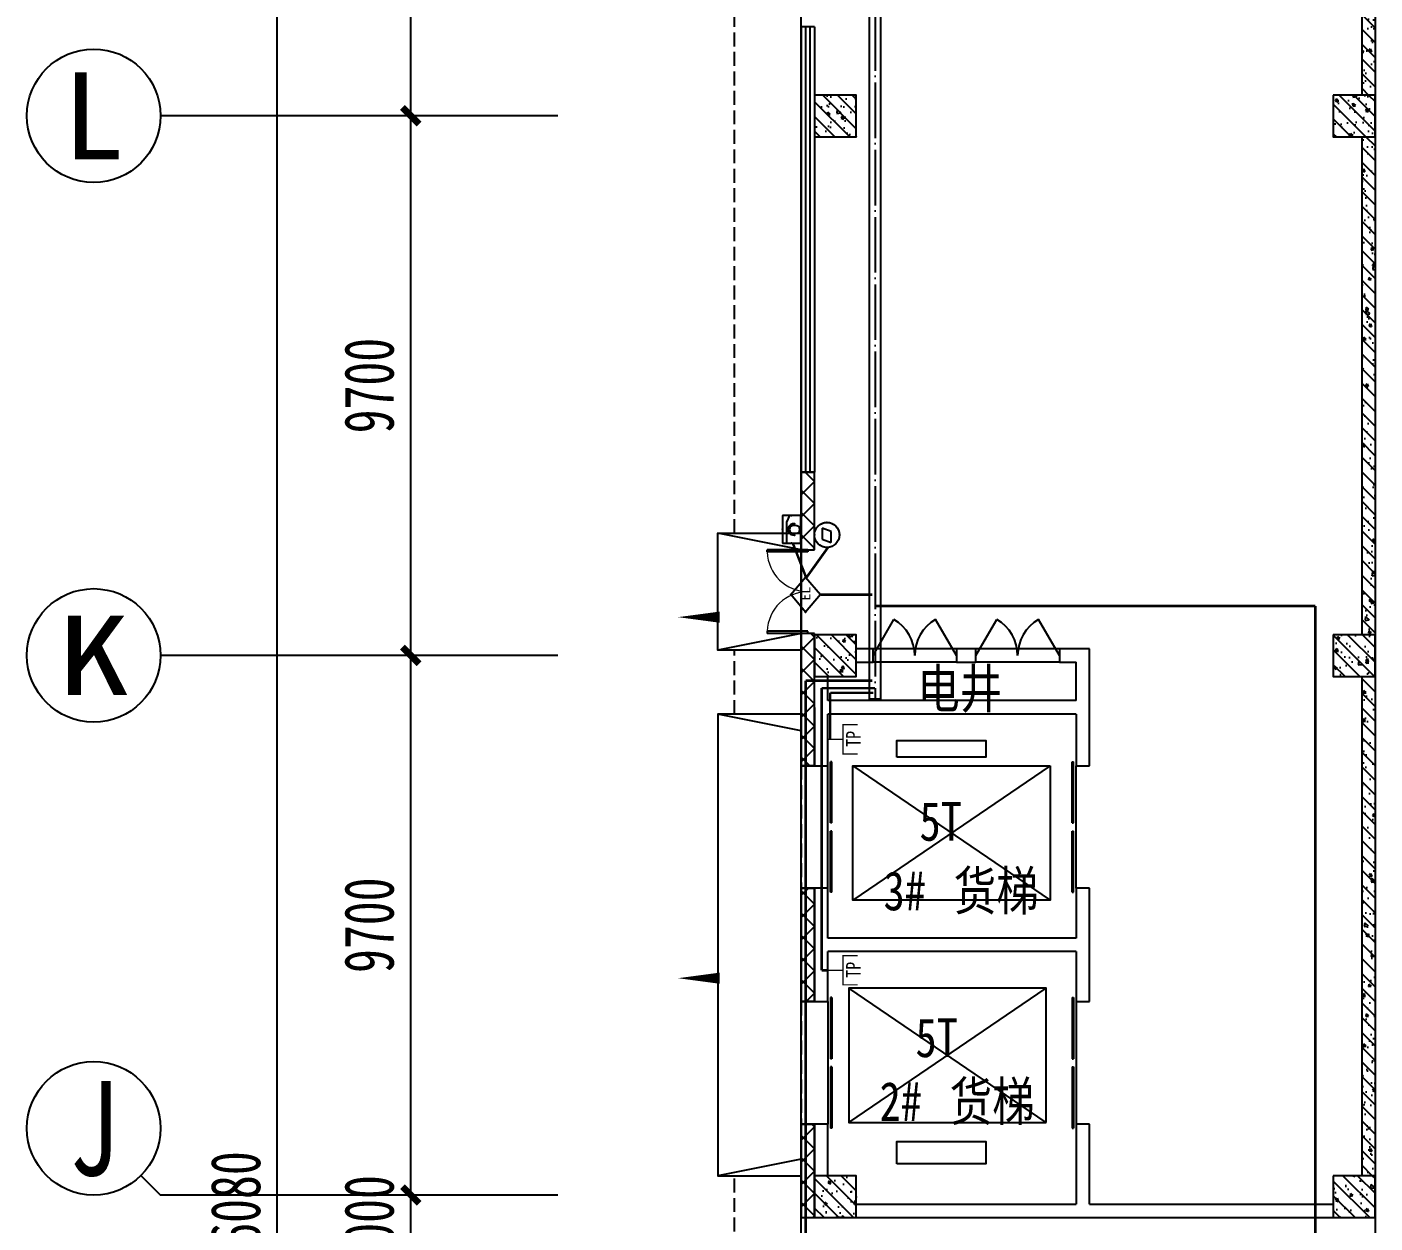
# Model space of a CAD drawing. Header units: millimetres. Extents: x -633009578 to 5705885, y -633235091 to 2571734.
# Drawn here: x 2910687 to 2934921, y 2340267 to 2361767 of the extents above; entities that cross this region are included whole.
import ezdxf
from ezdxf.enums import TextEntityAlignment as Align

# ---------------------------------------------------------------- set-up
doc = ezdxf.new("R2010")
doc.units = ezdxf.units.MM
doc.header["$LTSCALE"] = 1000
doc.header["$MEASUREMENT"] = 0
doc.linetypes.add('DASH', pattern=[0.35, 0.25, -0.1])
doc.linetypes.add('DOTE', pattern=[2.4200000000000004, 2, -0.2, 0.02, -0.2])
doc.layers.get('0').update_dxf_attribs({"color": 9})
for name, color, linetype in [('3T_WOOD', 21, 'Continuous'), ('A-COLUM(柱)', 255, 'Continuous'), ('A-DI-S(箭头)', 76, 'Continuous'), ('A-DOOR(门）', 4, 'Continuous'), ('A-F-AREA(计算)', 5, 'Continuous'), ('A-HATH(填充)', 8, 'Continuous'), ('A-ST-O(室外)', 54, 'Continuous'), ('A-STAR(楼梯)', 51, 'Continuous'), ('A-TEXT(房间)', 243, 'Continuous'), ('A-WA-J(剪力墙)', 254, 'Continuous'), ('A-WALL(墙)', 255, 'Continuous'), ('A-WINDOW（窗）', 4, 'Continuous'), ('AXIS_TEXT', 7, 'Continuous'), ('C-AXIS(轴号)', 3, 'Continuous'), ('WALL', 9, 'Continuous'), ('电-弱电平面-设备', 3, 'Continuous'), ('电-强电平面-线缆', 3, 'Continuous'), ('电-桥架', 4, 'Continuous'), ('设备-安防', 3, 'Continuous')]:
    doc.layers.add(name, color=color, linetype=linetype)
doc.styles.add('_TCH_AXIS', font='simhei.ttf', dxfattribs={"bigfont": 'GBCBIG'})
doc.styles.add('_TCH_DIM_T3', font='simhei.ttf', dxfattribs={"width": 0.707, "bigfont": 'GBCBIG'})
doc.styles.add('_TEL_DIM', font='simhei.ttf', dxfattribs={"height": 3.5, "bigfont": 'HZTXT'})
doc.styles.add('COMPLEX', font='simhei.ttf')
doc.styles.add('IDQSTYLE', font='simhei.ttf', dxfattribs={"width": 0.707, "bigfont": 'hztxt.shx'})
doc.styles.get("Standard").update_dxf_attribs({"font": 'simhei.ttf', "bigfont": 'hztxt.shx'})
doc.styles.add('TXT', font='simhei.ttf', dxfattribs={"width": 0.8, "bigfont": 'hztxt.shx'})
doc.dimstyles.new('_TCH_ARCH&&300', dxfattribs={"dimtxt": 892.5, "dimasz": 300, "dimexe": 750, "dimexo": 900, "dimgap": 300, "dimtad": 1, "dimdec": 0, "dimzin": 0, "dimdsep": 46, "dimtxsty": '_TCH_DIM_T3', "dimblk": 'ARCHTICK', "dimcen": 0.09, "dimclrt": 7, "dimazin": 2, "dimtfac": 1, "dimtdec": 0, "dimtix": 1, "dimtmove": 2, "dimatfit": 3, "dimfxl": 1, "dimtolj": 1, "dimtzin": 0, "dimarcsym": 0})
pattern_1 = [(315, (0, 0), (132.5825214724777, 132.5825214724776), []), (320, (0, 0), (-47.06410123694653, -537.9451369505651), [56.25, -618.75]), (625, (0, 0), (564.1441002750089, 104.0635002097499), [45, -495]), (370.4514, (-3.922005000000009, -44.82876), (517.079656545715, -433.8820362855164), [47.8051425, -525.856584]), (316.1842, (150, -2.755455298081545e-14), (-124.1392607467639, -800.4307864692332), [84.375, -928.125]), (366.6356, (139.65501975, -66.70255875000004), (730.5884031753312, -700.9970291615274), [71.707716, -788.78475]), (621.1842000000001, (150, -2.755455298081545e-14), (730.588950693994, -700.9964588502198), [67.5, -742.5]), (291, (112.5, -75.00000000000001), (-301.9641679990041, -447.6802890888463), [56.25, -618.75]), (596, (112.5, -75.00000000000001), (543.8625337851396, -182.4864989411868), [45, -495]), (341.4514, (87.3362955, -112.30667475), (241.8978725324643, -630.1669714361175), [47.8051425, -525.856584]), (307.5, (0, 0), (249.6703903734836, -9.119891487967951), [0, -488.9999999999999, 0, -502.5, 0, -496.875]), (277.5, (0, 0), (295.8087839117703, -197.3021530816116), [0, -286.5, 0, -477.75, 0, -189.375]), (237.5, (3.072332657360922e-14, 167.25), (-16.91615380078498, -400.3668271293068), [0, -187.5, 0, -585, 0, -776.25]), (227.5, (4.450060306401695e-14, 242.25), (75.07873674923819, -437.3896270067897), [0, -243.75, 0, -388.5, 0, -551.25])]
pattern_2 = [(45, (-830357.9205473666, -3.184366441797465), (-200.0002033111466, 200.0002033111467), []), (135, (-830357.9205473666, -3.184366441797465), (-200.0002033111467, -200.0002033111466), [])]

# ---------------------------------------------------------------- blocks, each defined once
blk = doc.blocks.new('_ArchTick')
at = {"color": 0, "linetype": 'ByBlock', "const_width": 0.4}
blk.add_lwpolyline([(-0.5, -0.5), (0.5, 0.5)], dxfattribs=at)
blk = doc.blocks.new('*D317')
at = {"layer": 'C-AXIS(轴号)', "color": 0, "lineweight": -2, "transparency": 16777216}
for p, q in [((1090231.408816443, 1657818.591094813), (1090231.408816443, 1658118.591094813)), ((1091976.748846702, 1657818.591094813), (1089481.408816443, 1657818.591094813)), ((1090231.408816443, 1656818.591094813), (1090231.408816443, 1657818.591094813)), ((1091976.748846702, 1656818.591094813), (1089481.408816443, 1656818.591094813)), ((1090231.408816443, 1656818.591094813), (1090231.408816443, 1656518.591094813))]:
    blk.add_line(p, q, dxfattribs=at)
at = {"layer": 'Defpoints', "color": 0, "transparency": 16777216}
for p in [(1090231.408816443, 1657818.591094813), (1092876.748846702, 1657818.591094813), (1092876.748846702, 1656818.591094813)]:
    blk.add_point(p, dxfattribs=at)
at = {"layer": 'C-AXIS(轴号)', "color": 0, "linetype": 'ByBlock', "lineweight": -2, "transparency": 16777216, "xscale": 300, "yscale": 300, "zscale": 300}
for p, rotation in [((1090231.408816443, 1657818.591094813), 270), ((1090231.408816443, 1656818.591094813), 90)]:
    blk.add_blockref('_ArchTick', p, dxfattribs=dict(at, rotation=rotation))
at = {"layer": 'C-AXIS(轴号)', "color": 7, "transparency": 16777216, "insert": (1089485.158816443, 1657318.591094813), "char_height": 892.5, "attachment_point": 5, "rotation": 90, "style": '_TCH_DIM_T3'}
blk.add_mtext('\\A1;1000', dxfattribs=at)
blk = doc.blocks.new('*D318')
at = {"layer": 'C-AXIS(轴号)', "color": 0, "lineweight": -2, "transparency": 16777216}
for p, q in [((1091976.748846702, 1667518.591094813), (1089481.408816443, 1667518.591094813)), ((1090231.408816443, 1657818.591094813), (1090231.408816443, 1667518.591094813)), ((1091976.748846702, 1657818.591094813), (1089481.408816443, 1657818.591094813))]:
    blk.add_line(p, q, dxfattribs=at)
at = {"layer": 'Defpoints', "color": 0, "transparency": 16777216}
for p in [(1090231.408816443, 1667518.591094813), (1092876.748846702, 1667518.591094813), (1092876.748846702, 1657818.591094813)]:
    blk.add_point(p, dxfattribs=at)
at = {"layer": 'C-AXIS(轴号)', "color": 0, "linetype": 'ByBlock', "lineweight": -2, "transparency": 16777216, "xscale": 300, "yscale": 300, "zscale": 300}
for p, rotation in [((1090231.408816443, 1667518.591094813), 90), ((1090231.408816443, 1657818.591094813), 270)]:
    blk.add_blockref('_ArchTick', p, dxfattribs=dict(at, rotation=rotation))
at = {"layer": 'C-AXIS(轴号)', "color": 7, "transparency": 16777216, "insert": (1089485.158816443, 1662668.591094813), "char_height": 892.5, "attachment_point": 5, "rotation": 90, "style": '_TCH_DIM_T3'}
blk.add_mtext('\\A1;9700', dxfattribs=at)
blk = doc.blocks.new('*D319')
at = {"layer": 'C-AXIS(轴号)', "color": 0, "lineweight": -2, "transparency": 16777216}
for p, q in [((1091976.748846702, 1677218.591094813), (1089481.408816443, 1677218.591094813)), ((1090231.408816443, 1667518.591094813), (1090231.408816443, 1677218.591094813)), ((1091976.748846702, 1667518.591094813), (1089481.408816443, 1667518.591094813))]:
    blk.add_line(p, q, dxfattribs=at)
at = {"layer": 'Defpoints', "color": 0, "transparency": 16777216}
for p in [(1090231.408816443, 1677218.591094813), (1092876.748846702, 1677218.591094813), (1092876.748846702, 1667518.591094813)]:
    blk.add_point(p, dxfattribs=at)
at = {"layer": 'C-AXIS(轴号)', "color": 0, "linetype": 'ByBlock', "lineweight": -2, "transparency": 16777216, "xscale": 300, "yscale": 300, "zscale": 300}
for p, rotation in [((1090231.408816443, 1677218.591094813), 90), ((1090231.408816443, 1667518.591094813), 270)]:
    blk.add_blockref('_ArchTick', p, dxfattribs=dict(at, rotation=rotation))
at = {"layer": 'C-AXIS(轴号)', "color": 7, "transparency": 16777216, "insert": (1089485.158816443, 1672368.591094813), "char_height": 892.5, "attachment_point": 5, "rotation": 90, "style": '_TCH_DIM_T3'}
blk.add_mtext('\\A1;9700', dxfattribs=at)
blk = doc.blocks.new('*D320')
at = {"layer": 'C-AXIS(轴号)', "color": 0, "lineweight": -2, "transparency": 16777216}
for p, q in [((1091976.748846702, 1686918.591094813), (1089481.408816443, 1686918.591094813)), ((1090231.408816443, 1677218.591094813), (1090231.408816443, 1686918.591094813)), ((1091976.748846702, 1677218.591094813), (1089481.408816443, 1677218.591094813))]:
    blk.add_line(p, q, dxfattribs=at)
at = {"layer": 'Defpoints', "color": 0, "transparency": 16777216}
for p in [(1090231.408816443, 1686918.591094813), (1092876.748846702, 1686918.591094813), (1092876.748846702, 1677218.591094813)]:
    blk.add_point(p, dxfattribs=at)
at = {"layer": 'C-AXIS(轴号)', "color": 0, "linetype": 'ByBlock', "lineweight": -2, "transparency": 16777216, "xscale": 300, "yscale": 300, "zscale": 300}
for p, rotation in [((1090231.408816443, 1686918.591094813), 90), ((1090231.408816443, 1677218.591094813), 270)]:
    blk.add_blockref('_ArchTick', p, dxfattribs=dict(at, rotation=rotation))
at = {"layer": 'C-AXIS(轴号)', "color": 7, "transparency": 16777216, "insert": (1089485.158816443, 1682068.591094813), "char_height": 892.5, "attachment_point": 5, "rotation": 90, "style": '_TCH_DIM_T3'}
blk.add_mtext('\\A1;9700', dxfattribs=at)
blk = doc.blocks.new('*D325')
at = {"layer": 'C-AXIS(轴号)', "color": 0, "lineweight": -2, "transparency": 16777216}
for p, q in [((1091976.748846702, 1725358.591094822), (1087081.408816443, 1725358.591094822)), ((1087831.408816443, 1589278.591094822), (1087831.408816443, 1725358.591094822)), ((1091976.748846702, 1589278.591094822), (1087081.408816443, 1589278.591094822))]:
    blk.add_line(p, q, dxfattribs=at)
at = {"layer": 'Defpoints', "color": 0, "transparency": 16777216}
for p in [(1087831.408816443, 1725358.591094822), (1092876.748846702, 1725358.591094822), (1092876.748846702, 1589278.591094822)]:
    blk.add_point(p, dxfattribs=at)
at = {"layer": 'C-AXIS(轴号)', "color": 0, "linetype": 'ByBlock', "lineweight": -2, "transparency": 16777216, "xscale": 300, "yscale": 300, "zscale": 300}
for p, rotation in [((1087831.408816443, 1725358.591094822), 90), ((1087831.408816443, 1589278.591094822), 270)]:
    blk.add_blockref('_ArchTick', p, dxfattribs=dict(at, rotation=rotation))
at = {"layer": 'C-AXIS(轴号)', "color": 7, "transparency": 16777216, "insert": (1087085.158816443, 1657318.591094822), "char_height": 892.5, "attachment_point": 5, "rotation": 90, "style": '_TCH_DIM_T3'}
blk.add_mtext('\\A1;136080', dxfattribs=at)
blk = doc.blocks.new('_AXISO')
blk.add_circle((0, 0), 0.5)
at = {"layer": 'AXIS_TEXT', "style": 'COMPLEX', "width": 1.041666666666667}
blk.add_attdef('A', text='', height=0.56, dxfattribs=at).set_placement((-0.25, -0.28), (0.25, -0.28), align=Align.FIT)
blk = doc.blocks.new('$WINLIB2D$00000001')
at = {"color": 0}
for points in [[(-0.4999999999999964, 0.5000000000000142), (-0.4999999999999964, -0.4999999999999858)], [(-0.4999999999999964, 0.5000000000000142), (0.5000000000000036, 0.5000000000000142)], [(0.5000000000000036, -0.4999999999999858), (0.5000000000000036, 0.5000000000000142)], [(0.5000000000000036, 0.1666666666666714), (-0.4999999999999964, 0.1666666666666714)], [(0.5000000000000036, -0.1666666666666572), (-0.4999999999999964, -0.1666666666666572)], [(-0.4999999999999964, -0.4999999999999858), (0.5000000000000036, -0.4999999999999858)]]:
    blk.add_lwpolyline(points, dxfattribs=at)
blk = doc.blocks.new('$DORLIB2D$00000127')
at = {"color": 0}
for points in [[(-0.5333333333328483, 0.7948983154366971), (-0.5333333333328483, 0.690405644187237)], [(-0.03333333333284827, 0.7948983154366971), (-0.5333333333328483, 0.7948983154366971)], [(-0.03333333333284827, 0.7948983154366971), (-0.03333333333284827, 0.690405644187237)], [(0.5333333333328483, 0.7948983154366971), (0.03333333333284827, 0.7948983154366971)], [(0.03333333333284827, 0.7948983154366971), (0.03333333333284827, 0.690405644187237)], [(0.5333333333328483, 0.7948983154366971), (0.5333333333328483, 0.690405644187237)], [(-0.03333333333284827, 0.690405644187237), (-0.5333333333328483, 0.690405644187237)], [(0.5333333333328483, 0.690405644187237), (0.03333333333284827, 0.690405644187237)], [(0.5, 0.4999999999999858), (-0.5, 0.4999999999999858)]]:
    blk.add_lwpolyline(points, dxfattribs=at)
blk = doc.blocks.new('$DorLib2D$00000231')
at = {"color": 0}
for p, q in [((-0.4999999999999947, 7.105427357601002e-15), (-0.2500000000000284, 0.4330127018921708)), ((0.5000000000000053, 7.105427357601002e-15), (0.250000000000032, 0.4330127018921708))]:
    blk.add_line(p, q, dxfattribs=at)
for centre, radius, start, end in [((-0.4999999999996803, 3.055333763768431e-13), 0.499999999999681, 0, 59.99999999996344), ((0.5000000000000426, -2.486899575160351e-14), 0.4999999999999835, 120.0000000000366, 180)]:
    blk.add_arc(centre, radius, start, end, dxfattribs=at)
blk = doc.blocks.new('$DorLib2D$00000002')
for p, q in [((-0.5, -5.684341886080802e-17), (-0.5000000000000007, 0.4875)), ((-0.4750000000000007, 0.4875), (-0.5000000000000007, 0.4875)), ((-0.475, -2.842170943040401e-17), (-0.4750000000000007, 0.4875)), ((0.475, -2.842170943040401e-17), (0.4750000000000007, 0.4875)), ((0.4750000000000007, 0.4875), (0.5000000000000007, 0.4875)), ((0.5, -5.684341886080802e-17), (0.5000000000000007, 0.4875)), ((-0.5, -5.684341886080802e-17), (-0.475, -2.842170943040401e-17)), ((0.5, -5.684341886080802e-17), (0.475, -2.842170943040401e-17))]:
    blk.add_line(p, q)
at = {"lineweight": 13}
for centre, start, end in [((-0.4875, -4.263256414560601e-17), 0, 88.53071641864632), ((0.4875, -4.263256414560601e-17), 91.4692835813537, 180)]:
    blk.add_arc(centre, 0.4875, start, end, dxfattribs=at)
blk = doc.blocks.new('_FZH')
h = blk.add_hatch()
h.set_pattern_fill('钢筋混凝土', color=256, scale=0.1, style=0)
h.set_pattern_definition([(45, (0, 0), (-0.1767766952966369, 0.1767766952966369), []), (50, (0, 0), (0.7172601826007535, -0.06275213498259512), [0.07500000000000001, -0.8250000000000001]), (355, (0, 0), (-0.138751333613, 0.7521921337000119), [0.06, -0.66]), (100.4514, (0.05977168000000001, -0.00522934), (0.5785093817140216, 0.6894395420609536), [0.06374019, -0.701142112]), (46.1842, (0, 0.2), (1.067241048625645, -0.1655190143290181), [0.1125, -1.2375]), (96.6356, (0.088936745, 0.186206693), (0.9346627055487033, 0.9741178709004418), [0.095610288, -1.051713]), (351.1842, (0, 0.2), (0.9346619451336272, 0.9741186009253247), [0.09000000000000001, -0.9900000000000001]), (21, (0.1, 0.15), (0.5969070521184617, -0.4026188906653388), [0.07500000000000001, -0.8250000000000001]), (326, (0.1, 0.15), (0.2433153319215824, 0.7251500450468529), [0.06, -0.66]), (71.4514, (0.149742233, 0.116448394), (0.84022262858149, 0.3225304967099524), [0.06374019, -0.701142112]), (37.50000000000001, (0, 0), (0.01215985531729062, 0.3328938538313115), [0, -0.652, 0, -0.67, 0, -0.6625000000000001]), (7.499999999999999, (0, 0), (0.2630695374421486, 0.3944117118823603), [0, -0.382, 0, -0.637, 0, -0.2525]), (-32.5, (-0.223, 0), (0.533822436172409, -0.02255487173437976), [0, -0.25, 0, -0.78, 0, -1.035]), (-42.5, (-0.323, 0), (0.5831861693423862, 0.1001049823323177), [0, -0.325, 0, -0.518, 0, -0.735])])
h.paths.add_polyline_path([(-0.5, -0.5), (0.5, -0.5), (0.5, 0.5), (-0.5, 0.5)])
blk.add_lwpolyline([(-0.5, -0.5), (0.5, -0.5), (0.5, 0.5), (-0.5, 0.5)], close=True)
blk = doc.blocks.new('$equip$00002496')
for p, q in [((-0.3257586027029902, -0.01245651182034635), (-0.3257586027029902, -0.04339440534022287)), ((-0.3257586027029902, -0.04339440534022287), (-0.2349881161644589, -0.04339440534022287)), ((-0.2349881161644589, -0.07433229886373738), (-0.2349881161644589, -0.01245651182034635)), ((0.2318991003703559, -0.04339041039929725), (0.3257586027029902, -0.04343435477494495)), ((0.2318995781242847, -0.07433229886373738), (0.2318995781242847, -0.01245651182034635)), ((0.3257586027029902, -0.01245651182034635), (0.3257586027029902, -0.04339440534022287))]:
    blk.add_line(p, q)
at = {"const_width": 0.04}
for points in [[(-0.3257569673587568, -0.01199135613933322), (-0.3257586027029902, -0.04339440534022287), (-0.2655665311758639, -0.04339440534022287)], [(-0.3257586027029902, -0.01209546335303457), (-0.3254450895765331, 0.007862924336222932), (-0.3246427298145136, 0.02099261244438821), (-0.3230396698054392, 0.03683146784896962), (-0.3200834360468434, 0.05640672732988605), (-0.3158846532169264, 0.07655434396292549), (-0.3114238906564424, 0.0934556857937423), (-0.3053167008911259, 0.1125148900100612), (-0.2961030303267762, 0.1360363546918961), (-0.2870512925146613, 0.1553192011742794), (-0.2776002755272202, 0.1727327617008996), (-0.2650090074748732, 0.1928330976625148), (-0.2480697203573072, 0.2158072831662139), (-0.2307201034273021, 0.2357486963155679), (-0.2183433735772269, 0.2482254943279258), (-0.2048552286432823, 0.2604362391903123), (-0.1911825684801443, 0.2715267914645665), (-0.1736025161517318, 0.2841171126310655), (-0.1547964517085347, 0.2957489191248897), (-0.1366549688245868, 0.3053642205159122), (-0.1125469685212011, 0.3159432491156622), (-0.09099250963481609, 0.3234552737812919), (-0.07185881528130267, 0.3286887830108753), (-0.0476470465073362, 0.3334767393171205), (-0.03344249982910696, 0.3353641694484395), (-0.01254353142576292, 0.33693107711224), (0.006284847928327508, 0.3371227143543365), (0.02112160998512991, 0.3364609976488282), (0.03364834297099151, 0.3353416012541857), (0.04427512355323415, 0.3339856622114894), (0.0514455190859735, 0.3328576949279523), (0.06296124946675263, 0.3306819992103556), (0.07295717955275904, 0.3284235992541653), (0.08476642325695138, 0.3253025975027413), (0.09841386118205264, 0.3210671038432338), (0.1073930458223913, 0.3179007922954042), (0.1189192084857496, 0.3133782735822024), (0.1273616340185981, 0.309727315147029), (0.1385068310191855, 0.3044504504359793), (0.1500006543647032, 0.2984373588406015), (0.1638636618590681, 0.2903635228794883), (0.1733825990086189, 0.2842636587374727), (0.1825355213950388, 0.2779405411420157), (0.1897162082022987, 0.2726458121323958), (0.1961934307328193, 0.2676024858810706), (0.2032832070399309, 0.2617741676658625), (0.2108134823647561, 0.2552078580083617), (0.217798692494398, 0.2487452608329477), (0.228148777372553, 0.2384502620334388), (0.2384204440459143, 0.2272843058126455), (0.2434306646027835, 0.2214536424435209), (0.2496786895935657, 0.2137899235021905), (0.2547404104698217, 0.2072320931656577), (0.2611980655201478, 0.1983612801268464), (0.2680283635418164, 0.1882836692966521), (0.2770073256251635, 0.1737512327563309), (0.2837973800196778, 0.1615835285520006), (0.2918694003747078, 0.1454322725621751), (0.2969779347913573, 0.1339993972869706), (0.3002692127192859, 0.126001952077786), (0.3046930583077483, 0.1142746343793988), (0.3092767016933067, 0.1005832550908963), (0.3129390048998175, 0.08807579556378187), (0.3161395389179233, 0.07547706223704154), (0.3186645603709621, 0.06388206950578024), (0.3211643142713001, 0.0500421286051278), (0.3228813630266814, 0.03809697220276576), (0.3240568224427989, 0.02762096420337912), (0.324859512373223, 0.01811108543552109), (0.3254132453730563, 0.00858592767326627), (0.3257090797560522, -0.00049248671712121), (0.3257832243107259, -0.007853463819628814), (0.3257586027029902, -0.01597356299680541)], [(0.2318995781242847, -0.04343435477494495), (0.3257586027029902, -0.04343435477494495), (0.3257689946476603, -0.01254634189172066)]]:
    blk.add_lwpolyline(points, dxfattribs=at)
blk.add_lwpolyline([(-0.2349881161644589, -0.04339440534022287), (-0.234988116149907, -0.07433229886373738, 0.0182959325663468), (-0.2341963414801285, -0.09596305228842539, 0.02057100331636309), (-0.2314330486115068, -0.1200309692394512, 0.01615663239953969), (-0.2279163057246478, -0.1385404972170363, 0.01693810384346652), (-0.2229987668251852, -0.1574872628661979, 0.01329564042987737), (-0.2183254288102034, -0.1718583239271538, 0.01774370437729911), (-0.2109808493987657, -0.190436463271908, 0.01810240356969195), (-0.202383055788232, -0.2083190727098554, 0.02333614132905712), (-0.1896684531238861, -0.229968408079003, 0.02044170027676835), (-0.1774249378067907, -0.2471703877454274, 0.01989766451918913), (-0.1643957158521516, -0.2626632182400499, 0.02937469172712198), (-0.1439065932936501, -0.2826519741392985, 0.02046687747088341), (-0.1288843219663249, -0.2946362194343237, 0.01994697534980988), (-0.1136344562692102, -0.3049034932155337, 0.02634036321689085), (-0.09301181325281505, -0.3161697710966109, 0.02276514568385508), (-0.07478138820442837, -0.3239164370424987, 0.02206410967143575), (-0.05684026748349424, -0.3297063967147551, 0.0175610551311905), (-0.04245622256712522, -0.3331187941075768, 0.01884926235006773), (-0.02688140393001959, -0.3356341081016581, 0.02667427645081797), (-0.004813117921003141, -0.3371611547772773, 0.02406458763464014), (0.01513338900986128, -0.3365152710211987, 0.01749181383793592), (0.02959480640129186, -0.334837958071148, 0.02217984979833747), (0.04783707972092088, -0.3312386844263528, 0.01670575936897621), (0.06151090867933817, -0.3274165873117454, 0.0217722080425489), (0.0790706878178753, -0.3210165422860882, 0.03374751034879078), (0.1057169104751665, -0.3077975864252949, 0.02730692637543976), (0.1266723583685234, -0.2939906737810816, 0.03748691983271558), (0.1535541368793929, -0.2707855348744488, 0.02366876899911156), (0.1697097239521099, -0.2529639476961165, 0.02463610663642848), (0.1846068157610716, -0.2329478090214252, 0.02205649491069121), (0.1970839504210744, -0.2124338016146794, 0.01935462041009298), (0.206340296252165, -0.1939205355338345, 0.01688452340010287), (0.2137288127123611, -0.1760053912075819, 0.01966230157732925), (0.2205645790236304, -0.1552443572727498, 0.01731440631145223), (0.2255364213342546, -0.135285412416124, 0.01765737348860424), (0.2290203964221291, -0.1154880664689699, 0.01633418443731503), (0.2311199677496916, -0.09579652929824078, 0.01862757118903319), (0.2318995781388367, -0.07433229886373738, -0.000472708372486724), (0.2318995781242847, -0.05279222321769339, 0.0004727079955161621), (0.2318995781242847, -0.03244852855277713, -0.0004727079955161849), (0.2318995781242847, -0.01245341187313898, 0.0193493677842396), (0.2310570476547582, 0.009855565578618553, 0.01770133877692018), (0.2286674682109151, 0.03113219686929369, 0.0176091688965659), (0.2250366548687452, 0.05081065330523415, 0.01973381331635689), (0.2191032464616001, 0.07337515754625201, 0.01545712335130221), (0.2136441482725786, 0.08944355720814201, 0.01638136793352114), (0.2064366456615971, 0.1069191381830024, 0.01889577194154605), (0.1974724603933282, 0.124934014853352, 0.01460926708694749), (0.1893017992697423, 0.1389198372235114, 0.01834707667655943), (0.1788048267626436, 0.154441256672726, 0.01802701254956099), (0.1670945117075462, 0.16930223901727, 0.01918510430489061), (0.1545159021334257, 0.1830286705735489, 0.02609018841368346), (0.1355203122220701, 0.2003201775660273, 0.02726780140366601), (0.1154953059740365, 0.2149753960547969, 0.02826022181265756), (0.09302354548708536, 0.2278643579738855, 0.01768013504660025), (0.07947741153475363, 0.2340587330181734, 0.02983831462154809), (0.05467275061528198, 0.242662508819194, 0.03688840652984774), (0.02498369276872836, 0.248695417874842, 0.03132680170442304), (-0.00154426900553517, 0.2503981151239714, 0.02152297382195137), (-0.01876981760142371, 0.249681544064515, 0.02781603352576516), (-0.04232023857184686, 0.2463571927401063, 0.02781924796867374), (-0.06450405267241877, 0.2406578850968799, 0.01792787672923883), (-0.07963114288577344, 0.2352566086992738, 0.0262865457487697), (-0.09992356615839526, 0.2259165745053906, 0.02119287732084118), (-0.11706115740526, 0.2159602789688506, 0.0171568808815843), (-0.1294802093179896, 0.207409261194698, 0.02416187819285423), (-0.1477007803769084, 0.1925049077508447, 0.02878934091920857), (-0.167043774476042, 0.1729245897222427, 0.01847703741819992), (-0.1794630369258812, 0.1577163090223621, 0.0213830109619632), (-0.1916570924367988, 0.1400851354956103, 0.01760758065260107), (-0.2016330892802216, 0.1229453873020248, 0.01681983214104903), (-0.2093724703590851, 0.1072558663363452, 0.01906551868470904), (-0.2177670299279271, 0.08662868678948143, 0.01663457793315364), (-0.2233549865341047, 0.06948587926308392, 0.01199850358657596), (-0.227126173209399, 0.05518552293506218, 0.01921348092443342), (-0.2312853431794792, 0.03417440378689207, 0.0129120010522256), (-0.2334025729942368, 0.01812716938002268, 0.01673519548586339), (-0.2347496548027266, -0.0005786718757008202, 0.009174826161293947), (-0.2349881161644589, -0.01245651182034635, 0.0008621608417457901), (-0.2349881161644589, -0.04339440534022287), (-0.2961449461872689, -0.04339440534022287, 56.79143426085979)], format="xyb", dxfattribs=at)
for centre, major_axis, ratio, start_param, end_param in [((0, -0.007853463819628814), (-5.946726671962764e-16, 0.3450403896201966), 0.944188663444044, 4.700094459124145, 7.866276155235024), ((-0.00154426900553517, -0.01245651181670837), (0, 0.2628546269403538), 0.8881100928804517, 4.71238898038469, 7.853981633974483), ((-0.00154426900553517, -0.07433229886373738), (0, -0.2628546269403538), 0.8881100928804517, 4.71238898038469, 7.853981633974483)]:
    blk.add_ellipse(centre, major_axis=major_axis, ratio=ratio, start_param=start_param, end_param=end_param)
for p in [(0, 0.3371869258007791), (-0.3257586027029902, -0.04339440534022287), (0, -0.3371811744327715), (0.3256694684678223, -0.04536965262741433)]:
    blk.add_point(p)
at = {"color": 7, "style": '_TEL_DIM', "flags": 1}
blk.add_attdef('A', text='', height=2e-05, dxfattribs=at).set_placement((0, 0), align=Align.MIDDLE_CENTER)
blk = doc.blocks.new('$equip$00002617')
for p, q in [((0.6250151190488396, 0.4150200000058248), (-0.6249848809511604, 0.4150200000058248)), ((-0.6249848809511604, 0.4150200000058248), (-0.6249848809511604, -0.4149799999959214)), ((-0.6249848809511604, 0.2150200000050972), (0.3250151190459292, 0.2150200000050972)), ((0.3250151190459292, 0.2150200000050972), (0.6250151190488396, 0.07502000000567932)), ((0.6250151190488396, -0.4149799999959214), (0.6250151190488396, 0.4150200000058248)), ((-0.6249848809511604, -0.4149799999959214), (0.6250151190488396, -0.4149799999959214))]:
    blk.add_line(p, q)
at = {"linetype": 'Continuous', "const_width": 0.04}
blk.add_lwpolyline([(-0.6249848809511604, 0.4150200000058248), (0.6250151190488396, 0.4150200000058248), (0.6250151190488396, -0.4149799999959214), (-0.6249848809511604, -0.4149799999959214)], close=True, dxfattribs=at)
at = {"color": 1}
for p in [(-0.6249848809511604, 2.000000495172571e-05), (1.51190488395514e-05, 0.4150200000058248), (0.6250151190488396, 2.000000495172571e-05), (0.01750438004455646, -0.4149799999959214)]:
    blk.add_point(p, dxfattribs=at)
at = {"color": 7, "style": '_TEL_DIM', "flags": 1}
blk.add_attdef('A', text='', height=2.5e-05, dxfattribs=at).set_placement((0, 0), align=Align.MIDDLE_CENTER)
blk = doc.blocks.new('A$C40EF29F0')
for name, p, xscale, yscale, zscale in [('$equip$00002617', (257.9972608285025, 173.994528161973), 400, 400, 400), ('$equip$00002496', (256.1213830718771, 133.3334205766732), 315, 315, 315)]:
    blk.add_blockref(name, p, dxfattribs=dict(xscale=xscale, yscale=yscale, zscale=zscale))
blk = doc.blocks.new('$equip$00002620')
for p, q in [((-0.1058179566880426, 0.1152844922435179), (-0.1858179566897888, -0.1047155077576463)), ((0.1624100250937772, 0.1152844922435179), (-0.1058179566880426, 0.1152844922435179)), ((0.08241002509203099, -0.1047155077576463), (0.1624100250937772, 0.1152844922435179)), ((-0.1858179566897888, -0.1047155077576463), (0.08241002509203099, -0.1047155077576463))]:
    blk.add_line(p, q)
at = {"const_width": 0.04}
blk.add_lwpolyline([(-0.2999925000021904, 9.999999747378752e-06, 1), (0.3000075000036304, 9.999999747378752e-06, 0.9999999999999999), (-0.2999925000021904, 9.999999747378752e-06, 1)], format="xyb", dxfattribs=at)
blk.add_circle((7.500000720028765e-06, 9.999999747378752e-06), 0.3000000000001062)
at = {"color": 1}
for p in [(-0.2999924999985524, 9.999999747378752e-06), (7.500000720028765e-06, 0.3000099999990198), (0.3000075000036304, 9.999999747378752e-06), (7.500000720028765e-06, -0.299989999999525)]:
    blk.add_point(p, dxfattribs=at)
at = {"color": 7, "style": '_TEL_DIM', "flags": 1}
blk.add_attdef('A', text='', height=2.5e-05, dxfattribs=at).set_placement((0, 0), align=Align.MIDDLE_CENTER)
blk = doc.blocks.new('$equip$00002474')
for p, q in [((-0.519992380955955, 1.000000338535756e-05), (7.619048119522631e-06, 0.4400100000020757)), ((7.619048119522631e-06, 0.4400100000020757), (0.5200076190521941, 1.000000338535756e-05)), ((7.619048119522631e-06, -0.4399899999989429), (-0.519992380955955, 1.000000338535756e-05)), ((0.5200076190521941, 1.000000338535756e-05), (7.619048119522631e-06, -0.4399899999989429))]:
    blk.add_line(p, q)
at = {"const_width": 0.04}
blk.add_lwpolyline([(7.619048119522631e-06, 0.4400100000020757), (-0.519992380955955, 1.000000338535756e-05), (7.619048119522631e-06, -0.4399899999989429), (0.5200076190521941, 1.000000338535756e-05), (7.619048119522631e-06, 0.4400100000020757), (-0.519992380955955, 1.000000338535756e-05)], dxfattribs=at)
for p in [(7.619048119522631e-06, 0.4400100000020757), (-0.519992380955955, 1.000000338535756e-05), (0.5200076190521941, 1.000000338535756e-05), (7.619048119522631e-06, -0.4399899999989429)]:
    blk.add_point(p)
at = {"color": 7, "style": '_TEL_DIM'}
blk.add_attdef('$TEXT$', text='', height=0.3, dxfattribs=at).set_placement((0.02805548798642121, 0.01213281898526475), align=Align.MIDDLE_CENTER)
at = {"color": 7, "style": '_TEL_DIM', "flags": 1}
blk.add_attdef('A', text='', height=2e-05, dxfattribs=at).set_placement((0, 0), align=Align.MIDDLE_CENTER)
blk = doc.blocks.new('HC000923')
at = {"color": 0, "linetype": 'Continuous', "const_width": 0.2}
for points in [[(-2.500000000000057, 5), (-2.500000000000057, 2.5), (2.499999999999943, 2.5), (2.499999999999943, 5)], [(0, 2.5), (0, 0)]]:
    blk.add_lwpolyline(points, dxfattribs=at)
at = {"color": 0, "style": 'IDQSTYLE', "width": 0.7}
for tag, p in [('TP', (-1.278089025318932, 3.025143139097395)), ('PSFHATT', (4.499999999999943, 0))]:
    blk.add_attdef(tag, p, '', height=2.5, dxfattribs=at)
blk = doc.blocks.new('负一层平面图9')
h = blk.add_hatch()
h.set_pattern_fill('钢筋混凝土', color=256, scale=75, angle=270, style=0)
h.set_pattern_definition(pattern_1)
h.paths.add_polyline_path([(1107326.098288366, 1677590.40672838), (1107566.098288366, 1677590.40672838), (1107566.098288361, 1686540.40672838), (1107326.098288365, 1686540.40672838)])
h = blk.add_hatch()
h.set_pattern_fill('钢筋混凝土', color=256, scale=75, angle=270, style=0)
h.set_pattern_definition(pattern_1)
h.paths.add_polyline_path([(1107326.098288368, 1667890.40672838), (1107566.098288368, 1667890.40672838), (1107566.098288361, 1676840.40672838), (1107326.098288366, 1676840.40672838)])
h = blk.add_hatch()
h.set_pattern_fill('钢筋混凝土', color=256, scale=75, angle=270, style=0)
h.set_pattern_definition(pattern_1)
h.paths.add_polyline_path([(1107566.09828836, 1667140.40672838), (1107326.09828836, 1667140.40672838), (1107326.098288361, 1658165.40672838), (1107566.098288361, 1658165.40672838)])
at = {"layer": 'A-HATH(填充)'}
h = blk.add_hatch(dxfattribs=at)
h.set_pattern_fill('多孔材料', color=256, scale=100, style=0)
h.set_pattern_definition(pattern_2)
h.paths.add_polyline_path([(1097251.09828836, 1670815.406728529), (1097251.09828836, 1669415.40672802), (1097491.09828836, 1669415.40672802), (1097491.09828836, 1670815.406728529)])
h = blk.add_hatch(dxfattribs=at)
h.set_pattern_fill('多孔材料', color=256, scale=100, style=0)
h.set_pattern_definition(pattern_2)
h.paths.add_polyline_path([(1097251.09828836, 1667915.406728529), (1097251.09828836, 1665535.406729037), (1097491.09828836, 1665535.406729037), (1097491.09828836, 1667915.406728529)])
h = blk.add_hatch(dxfattribs=at)
h.set_pattern_fill('多孔材料', color=256, scale=100, style=0)
h.set_pattern_definition(pattern_2)
h.paths.add_polyline_path([(1097251.09828836, 1663335.406729037), (1097251.09828836, 1661295.406728529), (1097491.09828836, 1661295.406728529), (1097491.09828836, 1663335.406729037)])
h = blk.add_hatch(dxfattribs=at)
h.set_pattern_fill('多孔材料', color=256, scale=100, style=0)
h.set_pattern_definition(pattern_2)
h.paths.add_polyline_path([(1097491.098288361, 1657415.40672838), (1097491.09828836, 1659095.406728529), (1097251.09828836, 1659095.406728529), (1097251.098288361, 1657415.40672838)])
at = {"layer": 'A-DI-S(箭头)'}
for points in [[(1096698.446246597, 1668206.33597418, 0, 0, 0), (1095035.446246597, 1668206.33597418, 0, 200, 0), (1095785.446246597, 1668206.33597418, 0, 0, 0)], [(1096698.446246597, 1661716.47294234, 0, 0, 0), (1095035.446246597, 1661716.47294234, 0, 200, 0), (1095785.446246597, 1661716.47294234, 0, 0, 0)]]:
    blk.add_lwpolyline(points, format="xyseb", dxfattribs=at)
at = {"layer": 'A-DOOR(门）'}
for p, q in [((1097251.098288361, 1669415.406728367), (1097251.098288361, 1667915.406728367)), ((1100041.098288415, 1667635.40672838), (1098541.098288415, 1667635.40672838)), ((1101891.098288387, 1667635.40672838), (1100391.098288387, 1667635.40672838)), ((1100041.098288415, 1667395.40672838), (1098541.098288415, 1667395.40672838)), ((1101891.098288387, 1667395.40672838), (1100391.098288387, 1667395.40672838))]:
    blk.add_line(p, q, dxfattribs=at)
at = {"layer": 'A-F-AREA(计算)'}
blk.add_lwpolyline([(1107566.098287924, 1589275.406728539), (1097251.098288353, 1589275.406728539), (1097251.098288353, 1725355.406728381), (1107566.098287924, 1725355.406728381)], close=True, dxfattribs=at)
at = {"layer": 'A-ST-O(室外)', "linetype": 'DASH'}
for points in [[(1096051.098288393, 1669715.406728217), (1096051.098288387, 1679515.407222659)], [(1096051.098288395, 1666465.406729073), (1096051.098288394, 1667615.406728372)], [(1096051.098288401, 1653665.406727061), (1096051.0982884, 1658165.40672838)]]:
    blk.add_lwpolyline(points, dxfattribs=at)
at = {"layer": 'A-STAR(楼梯)'}
for points in [[(1097251.098288367, 1667615.406728372), (1095751.098288367, 1667615.406728372), (1095751.098288367, 1669715.406728217), (1097251.098288361, 1669715.406728217)], [(1097251.09828836, 1669415.406728265), (1095751.098288356, 1669715.406234135)], [(1097251.09828836, 1667915.406728324), (1095751.098288356, 1667615.407222453)], [(1097251.098288362, 1666465.406729073), (1095751.098288362, 1666465.406729073), (1095751.098288362, 1658165.40672838), (1097251.098288355, 1658165.40672838)], [(1097251.098288354, 1666165.406729121), (1095751.098288351, 1666465.406234992)], [(1098175.743463216, 1665531.807054926), (1101725.743463216, 1663121.807054926)], [(1101725.743463216, 1665531.807054926), (1098175.743463216, 1663121.807054926)], [(1098103.962873291, 1659125.406728197), (1101653.962873291, 1661535.406728197)], [(1101653.962873291, 1659125.406728197), (1098103.962873291, 1661535.406728197)], [(1097251.098288365, 1658465.406234251), (1095751.098288362, 1658165.40672838)]]:
    blk.add_lwpolyline(points, dxfattribs=at)
for points in [[(1098972.214317867, 1665691.128077639), (1098972.214317867, 1665991.128077639), (1100572.214317867, 1665991.128077639), (1100572.214317867, 1665691.128077639)], [(1101725.743463216, 1665531.807054926), (1101725.743463216, 1663121.807054926), (1098175.743463216, 1663121.807054926), (1098175.743463216, 1665531.807054926)], [(1101653.962873291, 1659125.406728197), (1101653.962873291, 1661535.406728197), (1098103.962873291, 1661535.406728197), (1098103.962873291, 1659125.406728197)], [(1098972.214317867, 1658381.714975767), (1098972.214317867, 1658781.714975767), (1100572.214317867, 1658781.714975767), (1100572.214317867, 1658381.714975767)]]:
    blk.add_lwpolyline(points, close=True, dxfattribs=at)
at = {"layer": 'A-WA-J(剪力墙)'}
for p, q in [((1107326.098288399, 1686540.406727959), (1107326.098288395, 1677590.40672861)), ((1107566.098288349, 1686540.406727959), (1107566.098288406, 1677590.40672861)), ((1107326.098288363, 1676840.406727959), (1107326.098288388, 1667890.406727959)), ((1107566.098288363, 1676840.406727959), (1107566.098288399, 1667890.406727959)), ((1107326.098288389, 1667140.40672861), (1107326.098288361, 1658165.40672838)), ((1107566.098288389, 1667140.40672861), (1107566.098288361, 1658165.40672838))]:
    blk.add_line(p, q, dxfattribs=at)
at = {"layer": 'A-WALL(墙)'}
for p, q in [((1098541.098288591, 1667635.406728355), (1098241.09828792, 1667635.406728121)), ((1098541.098288591, 1667395.406728396), (1098541.098288591, 1667635.406728355)), ((1100391.098288083, 1667635.406728368), (1100041.098288591, 1667635.406728365)), ((1100041.098288591, 1667635.406728365), (1100041.098288591, 1667395.406728411)), ((1100391.098288083, 1667395.406728415), (1100391.098288083, 1667635.406728368)), ((1102431.098288768, 1667635.406728412), (1101891.098288591, 1667635.406728378)), ((1101891.098288591, 1667635.406728378), (1101891.098288591, 1667395.406728429)), ((1102431.098288655, 1666585.406729079), (1102431.098288768, 1667635.406728412)), ((1098241.09828792, 1667395.406728473), (1098541.098288591, 1667395.406728396)), ((1100041.098288591, 1667395.406728411), (1100391.098288083, 1667395.406728415)), ((1101891.098288591, 1667395.406728429), (1102191.098288587, 1667395.406728424)), ((1102191.098288587, 1666705.406729023), (1102191.098288587, 1667395.406728424)), ((1097491.098288421, 1666585.406729079), (1097491.098288421, 1667140.40672838)), ((1097731.098289026, 1666705.406729023), (1097731.098288421, 1667140.40672838)), ((1102191.098288587, 1666705.406729023), (1097731.098289026, 1666705.406729023)), ((1097491.098288421, 1666585.406729079), (1097491.098288383, 1665535.406729038)), ((1097731.098288267, 1665535.406729037), (1097731.098288355, 1666465.406729058)), ((1102191.09828859, 1666465.406729058), (1097731.098288355, 1666465.406729058)), ((1102191.09828859, 1666465.406729058), (1102191.098288604, 1665535.406729546)), ((1102431.098288563, 1665535.406729546), (1102431.098288655, 1666585.406729079)), ((1097491.098288383, 1665535.406729038), (1097731.098288267, 1665535.406729037)), ((1102191.098288604, 1665535.406729546), (1102431.098288563, 1665535.406729546)), ((1097731.098288267, 1663335.406729037), (1097491.098288383, 1663335.406729038)), ((1097491.098288383, 1663335.406729038), (1097491.098288421, 1662315.40672858)), ((1097731.098288355, 1662435.406728574), (1097731.098288267, 1663335.406729037)), ((1102431.098288563, 1663335.406729038), (1102191.098288604, 1663335.406729037)), ((1102191.098288604, 1663335.406729037), (1102191.098288591, 1662435.406728574)), ((1102431.098288656, 1662315.40672858), (1102431.098288563, 1663335.406729038)), ((1097491.098288421, 1662315.40672858), (1097491.098288399, 1661295.406728529)), ((1102191.098288591, 1662435.406728574), (1097731.098288355, 1662435.406728574)), ((1102431.098288701, 1661295.40672802), (1102431.098288656, 1662315.40672858)), ((1097731.098288472, 1661295.406728529), (1097731.098288481, 1662195.406728599)), ((1102191.098288613, 1662195.406728599), (1097731.098288481, 1662195.406728599)), ((1102191.098288613, 1662195.406728599), (1102191.098288648, 1661295.40672802)), ((1097491.098288399, 1661295.406728529), (1097731.098288472, 1661295.406728529)), ((1102191.098288648, 1661295.40672802), (1102431.098288701, 1661295.40672802)), ((1097731.098288439, 1659095.40672802), (1097491.098288399, 1659095.40672802)), ((1097491.098288399, 1659095.40672802), (1097491.098288357, 1658165.40672861)), ((1097731.098288633, 1658165.40672861), (1097731.098288439, 1659095.40672802)), ((1102431.098288677, 1659095.40672802), (1102191.098288648, 1659095.40672802)), ((1102191.098288648, 1659095.40672802), (1102191.098288614, 1657655.406728375)), ((1102431.098288604, 1657655.406728338), (1102431.098288677, 1659095.40672802)), ((1098241.098288571, 1657655.406728452), (1102191.098288614, 1657655.406728375)), ((1102431.098288604, 1657655.406728338), (1106816.098288361, 1657655.406728398)), ((1098241.098288571, 1657415.406728391), (1102311.098288657, 1657415.406728399)), ((1102311.098288657, 1657415.406728399), (1106816.098288361, 1657415.406728398))]:
    blk.add_line(p, q, dxfattribs=at)
at = {"layer": 'A-WINDOW（窗）', "linetype": 'DASH'}
for p, q in [((1097491.098288361, 1665535.406729092), (1097251.098288361, 1665535.406729092)), ((1097251.098288361, 1665535.406729092, 800), (1097251.098288361, 1663335.406729092, 800)), ((1097251.098288361, 1663335.406729092), (1097491.098288361, 1663335.406729092)), ((1097491.098288361, 1661295.406728583), (1097251.098288361, 1661295.406728583)), ((1097251.098288361, 1661295.406728583, 800), (1097251.098288361, 1659095.406728583, 800)), ((1097251.098288361, 1659095.406728583), (1097491.098288361, 1659095.406728583))]:
    blk.add_line(p, q, dxfattribs=at)
at = {"layer": 'C-AXIS(轴号)'}
for p, q in [((1092876.748846702, 1677218.591094813), (1085731.408816443, 1677218.591094813)), ((1092876.748846702, 1667518.591094813), (1085731.408816443, 1667518.591094813)), ((1085379.936953866, 1658170.06295739), (1085731.408816443, 1657818.591094813)), ((1092876.748846702, 1657818.591094813), (1085731.408816443, 1657818.591094813))]:
    blk.add_line(p, q, dxfattribs=at)
at = {"layer": 'WALL'}
for p, q in [((1097251.09828836, 1670815.406728529), (1097251.09828836, 1669415.40672802)), ((1097491.09828836, 1670815.406728529), (1097251.09828836, 1670815.406728529)), ((1097491.09828836, 1669415.40672802), (1097491.09828836, 1670815.406728529)), ((1097251.09828836, 1669415.40672802), (1097491.09828836, 1669415.40672802)), ((1097251.09828836, 1667915.406728529), (1097251.09828836, 1665535.406729037)), ((1097491.09828836, 1667915.406728529), (1097251.09828836, 1667915.406728529)), ((1097491.09828836, 1665535.406729037), (1097491.09828836, 1667915.406728529)), ((1097251.09828836, 1665535.406729037), (1097491.09828836, 1665535.406729037)), ((1097251.09828836, 1663335.406729037), (1097251.09828836, 1661295.406728529)), ((1097491.09828836, 1663335.406729037), (1097251.09828836, 1663335.406729037)), ((1097491.09828836, 1661295.406728529), (1097491.09828836, 1663335.406729037)), ((1097251.09828836, 1661295.406728529), (1097491.09828836, 1661295.406728529)), ((1097491.09828836, 1659095.406728529), (1097251.09828836, 1659095.406728529)), ((1097251.09828836, 1659095.406728529), (1097251.098288361, 1657415.40672838)), ((1097491.098288361, 1657415.40672838), (1097491.09828836, 1659095.406728529)), ((1097251.098288361, 1657415.40672838), (1097491.098288361, 1657415.40672838))]:
    blk.add_line(p, q, dxfattribs=at)
at = {"layer": 'A-COLUM(柱)', "xscale": 750, "yscale": 750, "zscale": 750, "rotation": 270}
for p in [(1097866.098288361, 1677215.40672838), (1107191.098288361, 1677215.40672838), (1097866.098288361, 1667515.40672838), (1107191.098288368, 1667515.40672838), (1097866.098288361, 1657790.40672838), (1107191.098288361, 1657790.40672838)]:
    blk.add_blockref('_FZH', p, dxfattribs=at)
at = {"layer": 'A-DOOR(门）', "extrusion": (0, 0, -1)}
for name, p, xscale, yscale, zscale, rotation in [('$DorLib2D$00000002', (-1097371.098288361, 1668665.406728367), -1500, 1500, 1500, 270), ('$DORLIB2D$00000127', (-1097611.098288421, 1664435.406729073), -2200, 240, 2200, 90.00000000000001), ('$DORLIB2D$00000127', (-1102311.098288656, 1664435.406729073), 2200, 240, 2200, 269.9999999999907)]:
    blk.add_blockref(name, p, dxfattribs=dict(at, xscale=xscale, yscale=yscale, zscale=zscale, rotation=rotation))
at = {"layer": 'A-DOOR(门）', "extrusion": (0, 0, -1), "xscale": -1500, "yscale": 1500, "zscale": 1500}
for p in [(-1099291.098288415, 1667515.40672838), (-1101141.098288387, 1667515.40672838)]:
    blk.add_blockref('$DorLib2D$00000231', p, dxfattribs=at)
at = {"layer": 'A-DOOR(门）', "yscale": 240, "zscale": 2200}
for p, xscale, rotation in [((1097611.098288421, 1660195.406728118), -2200, 270), ((1102311.098288656, 1660195.406728118), 2200, 90.00000000000838)]:
    blk.add_blockref('$DORLIB2D$00000127', p, dxfattribs=dict(at, xscale=xscale, rotation=rotation))
at = {"layer": 'A-WINDOW（窗）', "xscale": 8000, "yscale": 240, "zscale": 8000, "rotation": 270}
blk.add_blockref('$WINLIB2D$00000001', (1097371.098288361, 1674815.40672849), dxfattribs=at)
at = {"layer": 'C-AXIS(轴号)'}
ref = blk.add_blockref('_AXISO', (1084531.408816443, 1677218.591094813), dxfattribs=dict(at, xscale=2400, yscale=2400, zscale=2400))
ref.add_attrib('A', 'L', dxfattribs={"layer": 'AXIS_TEXT', "height": 1562.368264716931, "style": '_TCH_AXIS'}).set_placement((1083973.420150472, 1676437.406962455), (1085089.397482413, 1676437.406962455), align=Align.FIT)
ref = blk.add_blockref('_AXISO', (1084531.408816443, 1667518.591094813), dxfattribs=dict(at, xscale=2400, yscale=2400, zscale=2400))
ref.add_attrib('A', 'K', dxfattribs={"layer": 'AXIS_TEXT', "height": 1423.748695917641, "style": '_TCH_AXIS'}).set_placement((1083887.332025432, 1666806.716746855), (1085175.485607453, 1666806.716746855), align=Align.FIT)
ref = blk.add_blockref('_AXISO', (1084531.408816443, 1659018.591094813), dxfattribs=dict(at, xscale=2400, yscale=2400, zscale=2400))
ref.add_attrib('A', 'J', dxfattribs={"layer": 'AXIS_TEXT', "height": 1700.796547737898, "style": '_TCH_AXIS'}).set_placement((1084085.962101559, 1658168.192820944), (1084976.855531326, 1658168.192820944), align=Align.FIT)
at = {"layer": 'A-TEXT(房间)', "color": 4, "style": 'TXT', "width": 0.8}
for s, p in [('电井', (1099335.008104631, 1666572.355193724)), ('5T', (1099377.233110188, 1664186.385846089)), ('货梯', (1099990.992474876, 1662937.09524329)), ('3#', (1098730.992474876, 1662937.09524329)), ('5T', (1099305.452520263, 1660297.643317109)), ('2#', (1098659.211884951, 1659152.0700907)), ('货梯', (1099919.211884951, 1659152.0700907))]:
    blk.add_text(s, height=700, dxfattribs=at).set_placement(p)
at = {"layer": 'C-AXIS(轴号)'}
for p1, p2, distance, picture, middle in [((1092876.748846702, 1589278.591094822), (1092876.748846702, 1725358.591094822), 5045.340030258987, '*D325', (1087085.158816443, 1657318.591094822)), ((1092876.748846702, 1677218.591094813), (1092876.748846702, 1686918.591094813), 2645.340030258987, '*D320', (1089485.158816443, 1682068.591094813)), ((1092876.748846702, 1667518.591094813), (1092876.748846702, 1677218.591094813), 2645.340030258987, '*D319', (1089485.158816443, 1672368.591094813)), ((1092876.748846702, 1657818.591094813), (1092876.748846702, 1667518.591094813), 2645.340030258987, '*D318', (1089485.158816443, 1662668.591094813)), ((1092876.748846702, 1656818.591094813), (1092876.748846702, 1657818.591094813), 2645.340030258987, '*D317', (1089485.158816443, 1657318.591094813))]:
    dim = blk.add_aligned_dim(p1=p1, p2=p2, distance=distance, dimstyle='_TCH_ARCH&&300', dxfattribs=at)
    dim.commit()
    dim.dimension.update_dxf_attribs({"geometry": picture, "text_midpoint": middle})

msp = doc.modelspace()

# ---------------------------------------------------------------- linework, layer by layer
at = {"layer": '电-强电平面-线缆', "color": 1, "linetype": 'Continuous', "const_width": 45}
for points in [[(2924696.368562318, 2351866.099717341), (2924454.842490433, 2352487.13905088)], [(2924696.368562318, 2351866.099717341), (2925088.075981723, 2352412.818716371)], [(2924952.979689342, 2351562.832021766), (2925881.958650168, 2351562.832021766)], [(2933847.120133138, 2351357.894151041), (2925932.739075021, 2351357.894155237)], [(2933847.120133138, 2334946.691382173), (2933847.120133138, 2351357.894151041)], [(2924685.679689333, 2335796.814646004), (2924685.679689333, 2350016.696573894)], [(2924685.679689333, 2350016.696573894), (2925883.560451989, 2350016.696573894)], [(2925932.739074239, 2349882.595656807), (2924973.946173451, 2349882.595656807)], [(2924973.946173451, 2349882.595656807), (2924973.946173451, 2344811.28851917)], [(2925126.333579237, 2348962.451774554), (2925126.333579237, 2349799.475253648)], [(2925126.333579237, 2349799.475253648), (2925902.124008693, 2349799.475253648)], [(2925093.50623096, 2344811.28851917), (2924973.946173451, 2344811.28851917)]]:
    msp.add_lwpolyline(points, dxfattribs=at)
at = {"layer": '电-桥架', "color": 5, "linetype": 'DOTE', "ltscale": 0.5}
msp.add_line((2925932.739087829, 2398280.863658949), (2925932.739074133, 2349681.959668289), dxfattribs=at)
at = {"layer": '电-桥架', "ltscale": 0.5}
msp.add_lwpolyline([(2925832.739074133, 2349681.959668307), (2925832.739087829, 2398280.863658966), (2926032.739087829, 2398280.863658932), (2926032.739074133, 2349681.959668272)], close=True, dxfattribs=at)

# ---------------------------------------------------------------- block references
at = {"layer": '3T_WOOD'}
msp.add_blockref('负一层平面图9', (1827355.332157411, 682952.070850966), dxfattribs=at)
at = {"layer": '电-弱电平面-设备'}
ref = msp.add_blockref('HC000923', (2925093.50623096, 2348962.451774554), dxfattribs=dict(at, xscale=-105, yscale=105, zscale=105, rotation=270))
ref.add_attrib('TP', 'TP', (2925673.646260565, 2348828.252426895), dxfattribs={"layer": '0', "color": 0, "height": 262.5, "rotation": 90, "width": 0.8})
ref = msp.add_blockref('HC000923', (2925093.50623096, 2344811.28851917), dxfattribs=dict(at, xscale=-105, yscale=105, zscale=105, rotation=270))
ref.add_attrib('TP', 'TP', (2925673.646260565, 2344677.089171511), dxfattribs={"layer": '0', "color": 0, "height": 262.5, "rotation": 90, "width": 0.8})
at = {"layer": '设备-安防', "rotation": 90.00000000000001}
msp.add_blockref('A$C40EF29F0', (2924606.251760446, 2352479.135742432), dxfattribs=at)
at = {"layer": '设备-安防', "xscale": 750, "yscale": 750, "zscale": 750, "rotation": 90.00000000000001}
msp.add_blockref('$equip$00002620', (2925067.258631283, 2352636.847297697), dxfattribs=at)
at = {"layer": '设备-安防', "xscale": 607.5, "yscale": 607.5, "zscale": 607.5, "rotation": 90.00000000000001}
msp.add_blockref('$equip$00002474', (2924685.685764343, 2351562.827393195), dxfattribs=at).add_auto_attribs({'$TEXT$': 'EL'})

doc.saveas('drawing.dxf')
